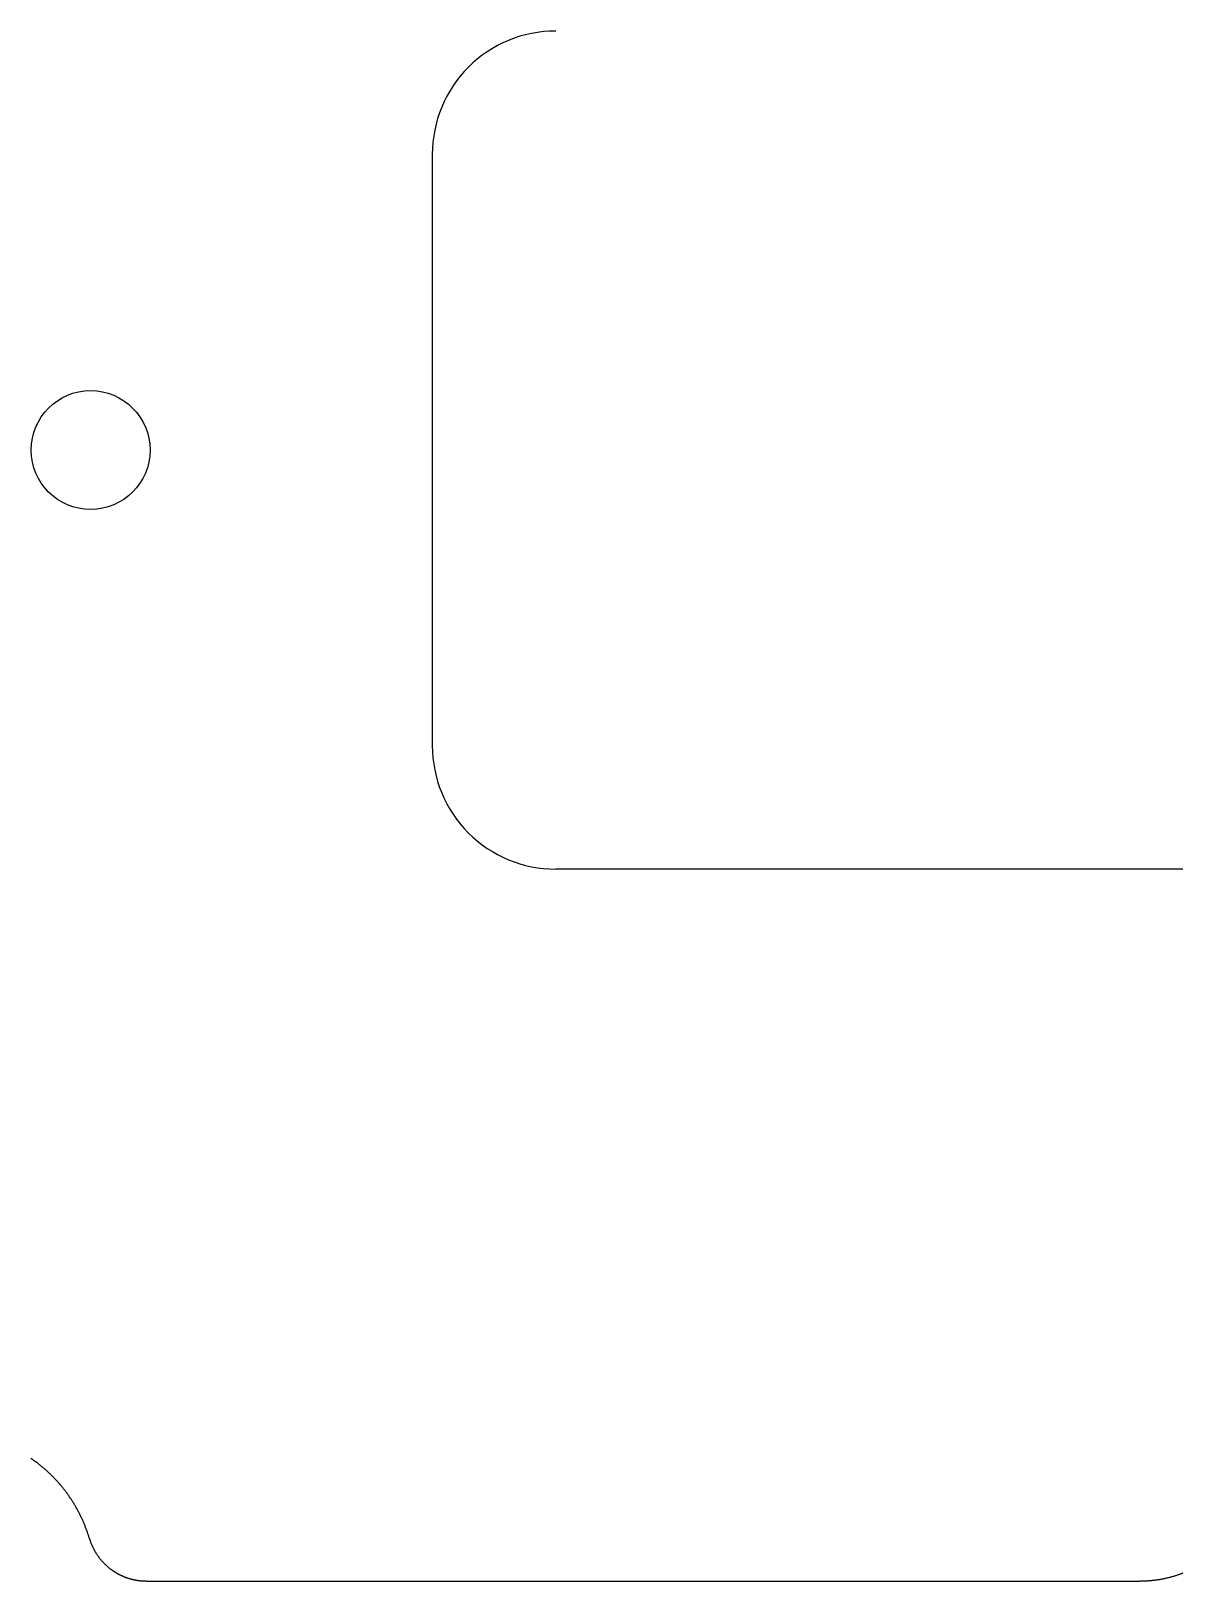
# Model space of a CAD drawing. Header units: millimetres. Extents: x -10 to 277, y -95 to 18.
# Drawn here: x 14.48 to 33.85, y -95.23 to -69.15 of the extents above; entities that cross this region are included whole.
import ezdxf

# ---------------------------------------------------------------- set-up
doc = ezdxf.new("R2010")
doc.units = ezdxf.units.MM
doc.header["$MEASUREMENT"] = 0
doc.layers.add('BLACK', color=7, linetype='CONTINUOUS')
doc.layers.add('Edge.Cuts', color=53, linetype='CONTINUOUS')

msp = doc.modelspace()

# ---------------------------------------------------------------- linework, layer by layer
at = {"layer": 'BLACK', "linetype": 'Continuous'}
for p, q in [((21.225, -71.225), (21.225, -81.175)), ((33.85, -83.25), (23.3, -83.25))]:
    msp.add_line(p, q, dxfattribs=at)
at = {"layer": 'BLACK'}
msp.add_circle((15.478125, -76.2), 1, dxfattribs=at)
for centre, radius, start, end in [((23.29997, -71.225019), 2.07497, 89.9991716, 179.9994754), ((23.29997, -81.175019), 2.074981, 179.9994754, 270.0008284)]:
    msp.add_arc(centre, radius, start, end, dxfattribs=at)
at = {"layer": 'Edge.Cuts', "linetype": 'Continuous'}
for p, q in [((14.478874, -93.165921), (14.473034, -93.161917)), ((14.484702, -93.169941), (14.478874, -93.165921)), ((14.490519, -93.173978), (14.484702, -93.169941)), ((14.496325, -93.178031), (14.490519, -93.173978)), ((14.502119, -93.182101), (14.496325, -93.178031)), ((14.507902, -93.186187), (14.502119, -93.182101)), ((14.513673, -93.190289), (14.507902, -93.186187)), ((14.519433, -93.194407), (14.513673, -93.190289)), ((14.525181, -93.198542), (14.519433, -93.194407)), ((14.530918, -93.202693), (14.525181, -93.198542)), ((14.536642, -93.206861), (14.530918, -93.202693)), ((14.542355, -93.211044), (14.536642, -93.206861)), ((14.548056, -93.215243), (14.542355, -93.211044)), ((14.553745, -93.219459), (14.548056, -93.215243)), ((14.559422, -93.223691), (14.553745, -93.219459)), ((14.57074, -93.232202), (14.559422, -93.223691)), ((14.58201, -93.240777), (14.57074, -93.232202)), ((14.593231, -93.249415), (14.58201, -93.240777)), ((14.604403, -93.258117), (14.593231, -93.249415)), ((14.615526, -93.266882), (14.604403, -93.258117)), ((14.626599, -93.275708), (14.615526, -93.266882)), ((14.637621, -93.284598), (14.626599, -93.275708)), ((14.648593, -93.293549), (14.637621, -93.284598)), ((14.659513, -93.302561), (14.648593, -93.293549)), ((14.670383, -93.311635), (14.659513, -93.302561)), ((14.6812, -93.32077), (14.670383, -93.311635)), ((14.691965, -93.329966), (14.6812, -93.32077)), ((14.702678, -93.339222), (14.691965, -93.329966)), ((14.713338, -93.348538), (14.702678, -93.339222)), ((14.723945, -93.357914), (14.713338, -93.348538)), ((14.734498, -93.367349), (14.723945, -93.357914)), ((14.744997, -93.376843), (14.734498, -93.367349)), ((14.755442, -93.386396), (14.744997, -93.376843)), ((14.765832, -93.396007), (14.755442, -93.386396)), ((14.776168, -93.405677), (14.765832, -93.396007)), ((14.786448, -93.415404), (14.776168, -93.405677)), ((14.796672, -93.425188), (14.786448, -93.415404)), ((14.80684, -93.43503), (14.796672, -93.425188)), ((14.816952, -93.444928), (14.80684, -93.43503)), ((14.827007, -93.454883), (14.816952, -93.444928)), ((14.837005, -93.464894), (14.827007, -93.454883)), ((14.846945, -93.47496), (14.837005, -93.464894)), ((14.856828, -93.485082), (14.846945, -93.47496)), ((14.866653, -93.495259), (14.856828, -93.485082)), ((14.87642, -93.505491), (14.866653, -93.495259)), ((14.886127, -93.515777), (14.87642, -93.505491)), ((14.895776, -93.526117), (14.886127, -93.515777)), ((14.905366, -93.536511), (14.895776, -93.526117)), ((14.914896, -93.546958), (14.905366, -93.536511)), ((14.924366, -93.557458), (14.914896, -93.546958)), ((14.933776, -93.56801), (14.924366, -93.557458)), ((14.943125, -93.578615), (14.933776, -93.56801)), ((14.952414, -93.589272), (14.943125, -93.578615)), ((14.961641, -93.599981), (14.952414, -93.589272)), ((14.970807, -93.610741), (14.961641, -93.599981)), ((14.979911, -93.621551), (14.970807, -93.610741)), ((14.988954, -93.632413), (14.979911, -93.621551)), ((14.997934, -93.643324), (14.988954, -93.632413)), ((15.006851, -93.654285), (14.997934, -93.643324)), ((15.015706, -93.665296), (15.006851, -93.654285)), ((15.024498, -93.676356), (15.015706, -93.665296)), ((15.033226, -93.687465), (15.024498, -93.676356)), ((15.041891, -93.698622), (15.033226, -93.687465)), ((15.050492, -93.709827), (15.041891, -93.698622)), ((15.059028, -93.721081), (15.050492, -93.709827)), ((15.067501, -93.732381), (15.059028, -93.721081)), ((15.075908, -93.743729), (15.067501, -93.732381)), ((15.084251, -93.755123), (15.075908, -93.743729)), ((15.092529, -93.766564), (15.084251, -93.755123)), ((15.100741, -93.778051), (15.092529, -93.766564)), ((15.108887, -93.789583), (15.100741, -93.778051)), ((15.116968, -93.801161), (15.108887, -93.789583)), ((15.124983, -93.812783), (15.116968, -93.801161)), ((15.132931, -93.824451), (15.124983, -93.812783)), ((15.140813, -93.836163), (15.132931, -93.824451)), ((15.148628, -93.847918), (15.140813, -93.836163)), ((15.156375, -93.859718), (15.148628, -93.847918)), ((15.164056, -93.87156), (15.156375, -93.859718)), ((15.171669, -93.883446), (15.164056, -93.87156)), ((15.179215, -93.895374), (15.171669, -93.883446)), ((15.186692, -93.907344), (15.179215, -93.895374)), ((15.194102, -93.919356), (15.186692, -93.907344)), ((15.201443, -93.93141), (15.194102, -93.919356)), ((15.208716, -93.943505), (15.201443, -93.93141)), ((15.21592, -93.955641), (15.208716, -93.943505)), ((15.223055, -93.967818), (15.21592, -93.955641)), ((15.230121, -93.980035), (15.223055, -93.967818)), ((15.237118, -93.992292), (15.230121, -93.980035)), ((15.244045, -94.004588), (15.237118, -93.992292)), ((15.250903, -94.016924), (15.244045, -94.004588)), ((15.257691, -94.029298), (15.250903, -94.016924)), ((15.264409, -94.041712), (15.257691, -94.029298)), ((15.271056, -94.054163), (15.264409, -94.041712)), ((15.277634, -94.066652), (15.271056, -94.054163)), ((15.284141, -94.07918), (15.277634, -94.066652)), ((15.290577, -94.091744), (15.284141, -94.07918)), ((15.296942, -94.104346), (15.290577, -94.091744)), ((15.303236, -94.116984), (15.296942, -94.104346)), ((15.309459, -94.129658), (15.303236, -94.116984)), ((15.31561, -94.142369), (15.309459, -94.129658)), ((15.32169, -94.155115), (15.31561, -94.142369)), ((15.327699, -94.167897), (15.32169, -94.155115)), ((15.333635, -94.180714), (15.327699, -94.167897)), ((15.3395, -94.193566), (15.333635, -94.180714)), ((15.345292, -94.206452), (15.3395, -94.193566)), ((15.351013, -94.219373), (15.345292, -94.206452)), ((15.35666, -94.232327), (15.351013, -94.219373)), ((15.362235, -94.245315), (15.35666, -94.232327)), ((15.367738, -94.258337), (15.362235, -94.245315)), ((15.373168, -94.271391), (15.367738, -94.258337)), ((15.378524, -94.284479), (15.373168, -94.271391)), ((15.383808, -94.297598), (15.378524, -94.284479)), ((15.389018, -94.31075), (15.383808, -94.297598)), ((15.394155, -94.323934), (15.389018, -94.31075)), ((15.399219, -94.337149), (15.394155, -94.323934)), ((15.404208, -94.350396), (15.399219, -94.337149)), ((15.409125, -94.363674), (15.404208, -94.350396)), ((15.413967, -94.376982), (15.409125, -94.363674)), ((15.418735, -94.390321), (15.413967, -94.376982)), ((15.423429, -94.403691), (15.418735, -94.390321)), ((15.428049, -94.41709), (15.423429, -94.403691)), ((15.432594, -94.430519), (15.428049, -94.41709)), ((15.437066, -94.443977), (15.432594, -94.430519)), ((15.441462, -94.457464), (15.437066, -94.443977)), ((15.445784, -94.470981), (15.441462, -94.457464)), ((15.450031, -94.484525), (15.445784, -94.470981)), ((15.454203, -94.498099), (15.450031, -94.484525)), ((15.4583, -94.5117), (15.454203, -94.498099)), ((15.4583, -94.5117), (15.460903, -94.520294)), ((15.460903, -94.520294), (15.46358, -94.528859)), ((15.46358, -94.528859), (15.466333, -94.537396)), ((15.466333, -94.537396), (15.46916, -94.545904)), ((15.46916, -94.545904), (15.472061, -94.554382)), ((15.472061, -94.554382), (15.475037, -94.562831)), ((15.475037, -94.562831), (15.478087, -94.571249)), ((15.478087, -94.571249), (15.48121, -94.579637)), ((15.48121, -94.579637), (15.484408, -94.587993)), ((15.484408, -94.587993), (15.487678, -94.596318)), ((15.487678, -94.596318), (15.491022, -94.60461)), ((15.491022, -94.60461), (15.494439, -94.612871)), ((15.494439, -94.612871), (15.497929, -94.621098)), ((15.497929, -94.621098), (15.501492, -94.629292)), ((15.501492, -94.629292), (15.505127, -94.637452)), ((15.505127, -94.637452), (15.508834, -94.645577)), ((15.508834, -94.645577), (15.512613, -94.653668)), ((15.512613, -94.653668), (15.516463, -94.661723)), ((15.516463, -94.661723), (15.520385, -94.669742)), ((15.520385, -94.669742), (15.524379, -94.677725)), ((15.524379, -94.677725), (15.528443, -94.685672)), ((15.528443, -94.685672), (15.532578, -94.693581)), ((15.532578, -94.693581), (15.536783, -94.701452)), ((15.536783, -94.701452), (15.541059, -94.709285)), ((15.541059, -94.709285), (15.545404, -94.717079)), ((15.545404, -94.717079), (15.549819, -94.724833)), ((15.549819, -94.724833), (15.554303, -94.732548)), ((15.554303, -94.732548), (15.558856, -94.740222)), ((15.558856, -94.740222), (15.563478, -94.747856)), ((15.563478, -94.747856), (15.568168, -94.755447)), ((15.568168, -94.755447), (15.572926, -94.762997)), ((15.572926, -94.762997), (15.577752, -94.770505)), ((15.577752, -94.770505), (15.582645, -94.777969)), ((15.582645, -94.777969), (15.587605, -94.78539)), ((15.587605, -94.78539), (15.592632, -94.792766)), ((15.592632, -94.792766), (15.597725, -94.800098)), ((15.597725, -94.800098), (15.602884, -94.807385)), ((15.602884, -94.807385), (15.608109, -94.814626)), ((15.608109, -94.814626), (15.613398, -94.82182)), ((15.613398, -94.82182), (15.618753, -94.828968)), ((15.618753, -94.828968), (15.624172, -94.836068)), ((15.624172, -94.836068), (15.629654, -94.84312)), ((15.629654, -94.84312), (15.635201, -94.850124)), ((15.635201, -94.850124), (15.64081, -94.857078)), ((15.64081, -94.857078), (15.646482, -94.863983)), ((15.646482, -94.863983), (15.652217, -94.870838)), ((15.652217, -94.870838), (15.658013, -94.877642)), ((15.658013, -94.877642), (15.66387, -94.884395)), ((15.66387, -94.884395), (15.669789, -94.891096)), ((15.669789, -94.891096), (15.675768, -94.897744)), ((15.675768, -94.897744), (15.681806, -94.90434)), ((15.681806, -94.90434), (15.687905, -94.910882)), ((15.687905, -94.910882), (15.694062, -94.91737)), ((15.694062, -94.91737), (15.700277, -94.923804)), ((15.700277, -94.923804), (15.706551, -94.930182)), ((15.706551, -94.930182), (15.712882, -94.936505)), ((15.712882, -94.936505), (15.71927, -94.942771)), ((15.71927, -94.942771), (15.725714, -94.948981)), ((15.725714, -94.948981), (15.732214, -94.955134)), ((15.732214, -94.955134), (15.73877, -94.961228)), ((15.73877, -94.961228), (15.74538, -94.967265)), ((15.74538, -94.967265), (15.752044, -94.973243)), ((15.752044, -94.973243), (15.758762, -94.979161)), ((15.758762, -94.979161), (15.765534, -94.98502)), ((15.765534, -94.98502), (15.772357, -94.990818)), ((15.772357, -94.990818), (15.779233, -94.996555)), ((15.779233, -94.996555), (15.78616, -95.002231)), ((15.78616, -95.002231), (15.793137, -95.007845)), ((15.793137, -95.007845), (15.800165, -95.013397)), ((15.800165, -95.013397), (15.807242, -95.018886)), ((15.807242, -95.018886), (15.814368, -95.024311)), ((15.814368, -95.024311), (15.821543, -95.029673)), ((15.821543, -95.029673), (15.825148, -95.03233)), ((15.825148, -95.03233), (15.828765, -95.034971)), ((15.828765, -95.034971), (15.832394, -95.037595)), ((15.832394, -95.037595), (15.836034, -95.040204)), ((15.836034, -95.040204), (15.839686, -95.042796)), ((15.839686, -95.042796), (15.84335, -95.045372)), ((15.84335, -95.045372), (15.847025, -95.047931)), ((15.847025, -95.047931), (15.850711, -95.050474)), ((15.850711, -95.050474), (15.854409, -95.053)), ((15.854409, -95.053), (15.858118, -95.05551)), ((15.858118, -95.05551), (15.861838, -95.058003)), ((15.861838, -95.058003), (15.865569, -95.06048)), ((15.865569, -95.06048), (15.869311, -95.062939)), ((15.869311, -95.062939), (15.873064, -95.065382)), ((15.873064, -95.065382), (15.876828, -95.067809)), ((15.876828, -95.067809), (15.880602, -95.070218)), ((15.880602, -95.070218), (15.884387, -95.07261)), ((15.884387, -95.07261), (15.888183, -95.074986)), ((15.888183, -95.074986), (15.891989, -95.077344)), ((15.891989, -95.077344), (15.895806, -95.079685)), ((15.895806, -95.079685), (15.899633, -95.082009)), ((15.899633, -95.082009), (15.90347, -95.084316)), ((15.90347, -95.084316), (15.907317, -95.086606)), ((15.907317, -95.086606), (15.911175, -95.088878)), ((15.911175, -95.088878), (15.915042, -95.091133)), ((15.915042, -95.091133), (15.91892, -95.093371)), ((15.91892, -95.093371), (15.922806, -95.095591)), ((15.922806, -95.095591), (15.926704, -95.097794)), ((15.926704, -95.097794), (15.93061, -95.099979)), ((15.93061, -95.099979), (15.934526, -95.102147)), ((15.934526, -95.102147), (15.938452, -95.104297)), ((15.938452, -95.104297), (15.942387, -95.10643)), ((15.942387, -95.10643), (15.946331, -95.108545)), ((15.946331, -95.108545), (15.950285, -95.110642)), ((15.950285, -95.110642), (15.954247, -95.112721)), ((15.954247, -95.112721), (15.95822, -95.114782)), ((15.95822, -95.114782), (15.9622, -95.116826)), ((15.9622, -95.116826), (15.96619, -95.118852)), ((15.96619, -95.118852), (15.970189, -95.120859)), ((15.970189, -95.120859), (15.974196, -95.122849)), ((15.974196, -95.122849), (15.978212, -95.12482)), ((15.978212, -95.12482), (15.982237, -95.126774)), ((15.982237, -95.126774), (15.98627, -95.128709)), ((15.98627, -95.128709), (15.990312, -95.130627)), ((15.990312, -95.130627), (15.994361, -95.132526)), ((15.994361, -95.132526), (15.99842, -95.134407)), ((15.99842, -95.134407), (16.002486, -95.136269)), ((16.002486, -95.136269), (16.006561, -95.138114)), ((16.006561, -95.138114), (16.010643, -95.13994)), ((16.010643, -95.13994), (16.014734, -95.141748)), ((16.014734, -95.141748), (16.018831, -95.143536)), ((16.018831, -95.143536), (16.022938, -95.145307)), ((16.022938, -95.145307), (16.027051, -95.14706)), ((16.027051, -95.14706), (16.031173, -95.148794)), ((16.031173, -95.148794), (16.035301, -95.150508)), ((16.035301, -95.150508), (16.039438, -95.152205)), ((16.039438, -95.152205), (16.043581, -95.153883)), ((16.043581, -95.153883), (16.047732, -95.155543)), ((16.047732, -95.155543), (16.051889, -95.157183)), ((16.051889, -95.157183), (16.056055, -95.158805)), ((16.056055, -95.158805), (16.060227, -95.160408)), ((16.060227, -95.160408), (16.064406, -95.161993)), ((16.064406, -95.161993), (16.068591, -95.163558)), ((16.068591, -95.163558), (16.072785, -95.165105)), ((16.072785, -95.165105), (16.076984, -95.166633)), ((16.076984, -95.166633), (16.08119, -95.168143)), ((16.08119, -95.168143), (16.085402, -95.169632)), ((16.085402, -95.169632), (16.089622, -95.171104)), ((16.089622, -95.171104), (16.093847, -95.172556)), ((16.093847, -95.172556), (16.098079, -95.173989)), ((16.098079, -95.173989), (16.102316, -95.175403)), ((16.102316, -95.175403), (16.106561, -95.176799)), ((16.106561, -95.176799), (16.11081, -95.178175)), ((33.563988, -95.177232), (33.576316, -95.174417)), ((33.576316, -95.174417), (33.588626, -95.171524)), ((33.588626, -95.171524), (33.600918, -95.168553)), ((33.600918, -95.168553), (33.613191, -95.165505)), ((33.613191, -95.165505), (33.625446, -95.162379)), ((33.625446, -95.162379), (33.63768, -95.159175)), ((33.63768, -95.159175), (33.649894, -95.155894)), ((33.649894, -95.155894), (33.662087, -95.152535)), ((33.662087, -95.152535), (33.674259, -95.1491)), ((33.674259, -95.1491), (33.68641, -95.145587)), ((33.68641, -95.145587), (33.698538, -95.141998)), ((33.698538, -95.141998), (33.710644, -95.138332)), ((33.710644, -95.138332), (33.722726, -95.13459)), ((33.722726, -95.13459), (33.734785, -95.130771)), ((33.734785, -95.130771), (33.746819, -95.126875)), ((33.746819, -95.126875), (33.758829, -95.122904)), ((33.758829, -95.122904), (33.770814, -95.118857)), ((33.770814, -95.118857), (33.782773, -95.114734)), ((33.782773, -95.114734), (33.794706, -95.110535)), ((33.794706, -95.110535), (33.806613, -95.106261)), ((33.806613, -95.106261), (33.818492, -95.101912)), ((33.818492, -95.101912), (33.830344, -95.097487)), ((33.830344, -95.097487), (33.842167, -95.092988)), ((33.842167, -95.092988), (33.853962, -95.088414)), ((16.11081, -95.178175), (16.115067, -95.179532)), ((16.115067, -95.179532), (16.119328, -95.180869)), ((16.119328, -95.180869), (16.123597, -95.182188)), ((16.123597, -95.182188), (16.12787, -95.183488)), ((16.12787, -95.183488), (16.13215, -95.184768)), ((16.13215, -95.184768), (16.136434, -95.186029)), ((16.136434, -95.186029), (16.140725, -95.187271)), ((16.140725, -95.187271), (16.14502, -95.188494)), ((16.14502, -95.188494), (16.149322, -95.189697)), ((16.149322, -95.189697), (16.153628, -95.190881)), ((16.153628, -95.190881), (16.15794, -95.192046)), ((16.15794, -95.192046), (16.162256, -95.193191)), ((16.162256, -95.193191), (16.166579, -95.194317)), ((16.166579, -95.194317), (16.170905, -95.195424)), ((16.170905, -95.195424), (16.175237, -95.196511)), ((16.175237, -95.196511), (16.179573, -95.197579)), ((16.179573, -95.197579), (16.183915, -95.198627)), ((16.183915, -95.198627), (16.18826, -95.199656)), ((16.18826, -95.199656), (16.192612, -95.200666)), ((16.192612, -95.200666), (16.196966, -95.201655)), ((16.196966, -95.201655), (16.201326, -95.202626)), ((16.201326, -95.202626), (16.205689, -95.203576)), ((16.205689, -95.203576), (16.210059, -95.204508)), ((16.210059, -95.204508), (16.21443, -95.20542)), ((16.21443, -95.20542), (16.218808, -95.206312)), ((16.218808, -95.206312), (16.223188, -95.207184)), ((16.223188, -95.207184), (16.227574, -95.208037)), ((16.227574, -95.208037), (16.231962, -95.208871)), ((16.231962, -95.208871), (16.236355, -95.209684)), ((16.236355, -95.209684), (16.240751, -95.210478)), ((16.240751, -95.210478), (16.245152, -95.211253)), ((16.245152, -95.211253), (16.249555, -95.212007)), ((16.249555, -95.212007), (16.253964, -95.212743)), ((16.253964, -95.212743), (16.258374, -95.213458)), ((16.258374, -95.213458), (16.262789, -95.214153)), ((16.262789, -95.214153), (16.267206, -95.214829)), ((16.267206, -95.214829), (16.271629, -95.215485)), ((16.271629, -95.215485), (16.276052, -95.216122)), ((16.276052, -95.216122), (16.280481, -95.216738)), ((16.280481, -95.216738), (16.284911, -95.217335)), ((16.284911, -95.217335), (16.289346, -95.217912)), ((16.289346, -95.217912), (16.293782, -95.218469)), ((16.293782, -95.218469), (16.298223, -95.219007)), ((16.298223, -95.219007), (16.302665, -95.219524)), ((16.302665, -95.219524), (16.307112, -95.220022)), ((16.307112, -95.220022), (16.311559, -95.2205)), ((16.311559, -95.2205), (16.316011, -95.220958)), ((16.316011, -95.220958), (16.320464, -95.221396)), ((16.320464, -95.221396), (16.324921, -95.221815)), ((16.324921, -95.221815), (16.329379, -95.222213)), ((16.329379, -95.222213), (16.333841, -95.222592)), ((16.333841, -95.222592), (16.338304, -95.222951)), ((16.338304, -95.222951), (16.342771, -95.223289)), ((16.342771, -95.223289), (16.347238, -95.223608)), ((16.347238, -95.223608), (16.351709, -95.223907)), ((16.351709, -95.223907), (16.356181, -95.224186)), ((16.356181, -95.224186), (16.360656, -95.224446)), ((16.360656, -95.224446), (16.365132, -95.224685)), ((16.365132, -95.224685), (16.369611, -95.224904)), ((16.369611, -95.224904), (16.37409, -95.225103)), ((16.37409, -95.225103), (16.378574, -95.225283)), ((16.378574, -95.225283), (16.383056, -95.225442)), ((16.383056, -95.225442), (16.387543, -95.225581)), ((16.387543, -95.225581), (16.392029, -95.225701)), ((16.392029, -95.225701), (16.39652, -95.2258)), ((16.39652, -95.2258), (16.401009, -95.22588)), ((16.401009, -95.22588), (16.405502, -95.225939)), ((16.405502, -95.225939), (16.409994, -95.225978)), ((16.409994, -95.225978), (16.41449, -95.225998)), ((16.41449, -95.225998), (16.4166, -95.226)), ((16.4166, -95.226), (33.125, -95.226)), ((33.125, -95.226), (33.137654, -95.22596)), ((33.137654, -95.22596), (33.150306, -95.22584)), ((33.150306, -95.22584), (33.162956, -95.22564)), ((33.162956, -95.22564), (33.175603, -95.22536)), ((33.175603, -95.22536), (33.188248, -95.225001)), ((33.188248, -95.225001), (33.200889, -95.224561)), ((33.200889, -95.224561), (33.213526, -95.224042)), ((33.213526, -95.224042), (33.226159, -95.223442)), ((33.226159, -95.223442), (33.238787, -95.222763)), ((33.238787, -95.222763), (33.25141, -95.222004)), ((33.25141, -95.222004), (33.264028, -95.221166)), ((33.264028, -95.221166), (33.27664, -95.220247)), ((33.27664, -95.220247), (33.289245, -95.219249)), ((33.289245, -95.219249), (33.301843, -95.218171)), ((33.301843, -95.218171), (33.314434, -95.217014)), ((33.314434, -95.217014), (33.327017, -95.215777)), ((33.327017, -95.215777), (33.339592, -95.21446)), ((33.339592, -95.21446), (33.352157, -95.213064)), ((33.352157, -95.213064), (33.364714, -95.211589)), ((33.364714, -95.211589), (33.377261, -95.210034)), ((33.377261, -95.210034), (33.389798, -95.2084)), ((33.389798, -95.2084), (33.402325, -95.206686)), ((33.402325, -95.206686), (33.41484, -95.204894)), ((33.41484, -95.204894), (33.427344, -95.203022)), ((33.427344, -95.203022), (33.439836, -95.201071)), ((33.439836, -95.201071), (33.452315, -95.199041)), ((33.452315, -95.199041), (33.464781, -95.196933)), ((33.464781, -95.196933), (33.477234, -95.194745)), ((33.477234, -95.194745), (33.489673, -95.192479)), ((33.489673, -95.192479), (33.502098, -95.190134)), ((33.502098, -95.190134), (33.514507, -95.18771)), ((33.514507, -95.18771), (33.526902, -95.185208)), ((33.526902, -95.185208), (33.53928, -95.182628)), ((33.53928, -95.182628), (33.551642, -95.179969)), ((33.551642, -95.179969), (33.563988, -95.177232))]:
    msp.add_line(p, q, dxfattribs=at)

doc.saveas('drawing.dxf')
